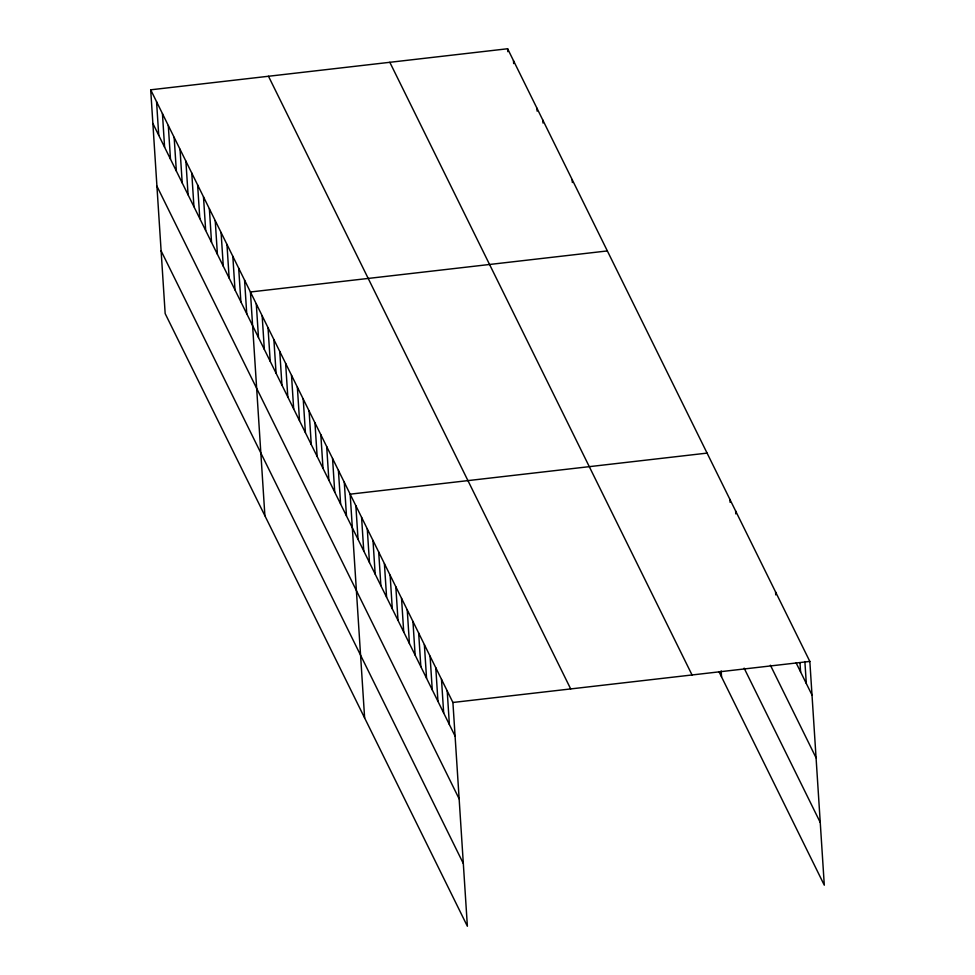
<?xml version="1.0" encoding="UTF-8"?>
<svg xmlns="http://www.w3.org/2000/svg" width="975" height="975" viewBox="0 0 975 975"><rect width="100%" height="100%" fill="white"/><g stroke="black" fill="none" stroke-linecap="round" stroke-linejoin="round"><path stroke-width="1.46" d="M150.698 89.81L452.912 702.475L467.378 926.25L165.165 313.584L150.698 89.81L507.622 48.75L809.835 661.416L824.302 885.19L718.941 671.604M607.352 250.928L250.429 291.988L264.895 515.763M707.082 453.107L350.159 494.167L364.626 717.941M452.912 702.475L809.835 661.416M796.148 662.902L812.004 695.041M770.396 665.218L816.063 757.794M744.132 668.143L820.243 822.449M389.829 62.302L692.043 674.968M268.478 76.257L570.692 688.923M152.868 123.435L455.081 736.101M156.926 186.176L459.14 798.854M161.107 250.831L463.32 863.497M804.875 661.537L806.301 683.475M800.024 663.122L800.585 671.897M775.576 591.983L775.771 594.908M735.625 510.973L735.808 513.898M729.909 499.407L730.104 502.32M721.159 670.91L721.549 676.882M572.142 179.571L572.337 182.496M542.819 120.108L543.002 123.033M536.945 108.213L537.14 111.138M513.484 60.645L513.667 63.57M507.622 48.75L507.804 51.675M447.208 690.909L449.378 724.535M441.492 679.331L443.674 712.957M435.788 667.753L437.958 701.378M430.085 656.187L432.254 689.812M424.369 644.609L426.55 678.234M418.665 633.043L420.834 666.668M412.949 621.465L415.131 655.09M407.245 609.899L409.415 643.524M401.542 598.321L403.711 631.946M395.826 586.755L398.007 620.38M390.122 575.177L392.291 608.802M384.406 563.599L386.587 597.224M378.702 552.033L380.872 585.658M372.998 540.455L375.168 574.08M367.283 528.889L369.464 562.514M361.579 517.311L363.748 550.936M355.863 505.745L358.044 539.37M344.297 482.272L346.466 515.897M338.423 470.389L340.604 504.014M332.56 458.494L334.73 492.119M326.698 446.599L328.867 480.224M320.824 434.704L323.005 468.329M314.962 422.809L317.131 456.434M309.099 410.914L311.269 444.539M303.225 399.019L305.407 432.656M297.363 387.136L299.532 420.761M291.501 375.241L293.67 408.866M285.626 363.346L287.808 396.971M279.764 351.451L281.933 385.076M273.89 339.556L276.071 373.181M268.027 327.661L270.209 361.298M262.165 315.778L264.335 349.403M256.291 303.883L258.473 337.508M244.567 280.093L246.736 313.718M238.692 268.198L240.874 301.823M232.83 256.303L234.999 289.941M226.968 244.42L229.137 278.046M221.093 232.525L223.275 266.151M215.231 220.63L217.401 254.256M209.369 208.735L211.538 242.361M203.495 196.84L205.676 230.466M197.632 184.945L199.802 218.571M191.77 173.062L193.94 206.688M185.896 161.168L188.077 194.793M180.034 149.273L182.203 182.898M174.159 137.377L176.341 171.003M168.297 125.482L170.479 159.108M162.435 113.588L164.604 147.213M156.561 101.705L158.742 135.33"/></g></svg>
